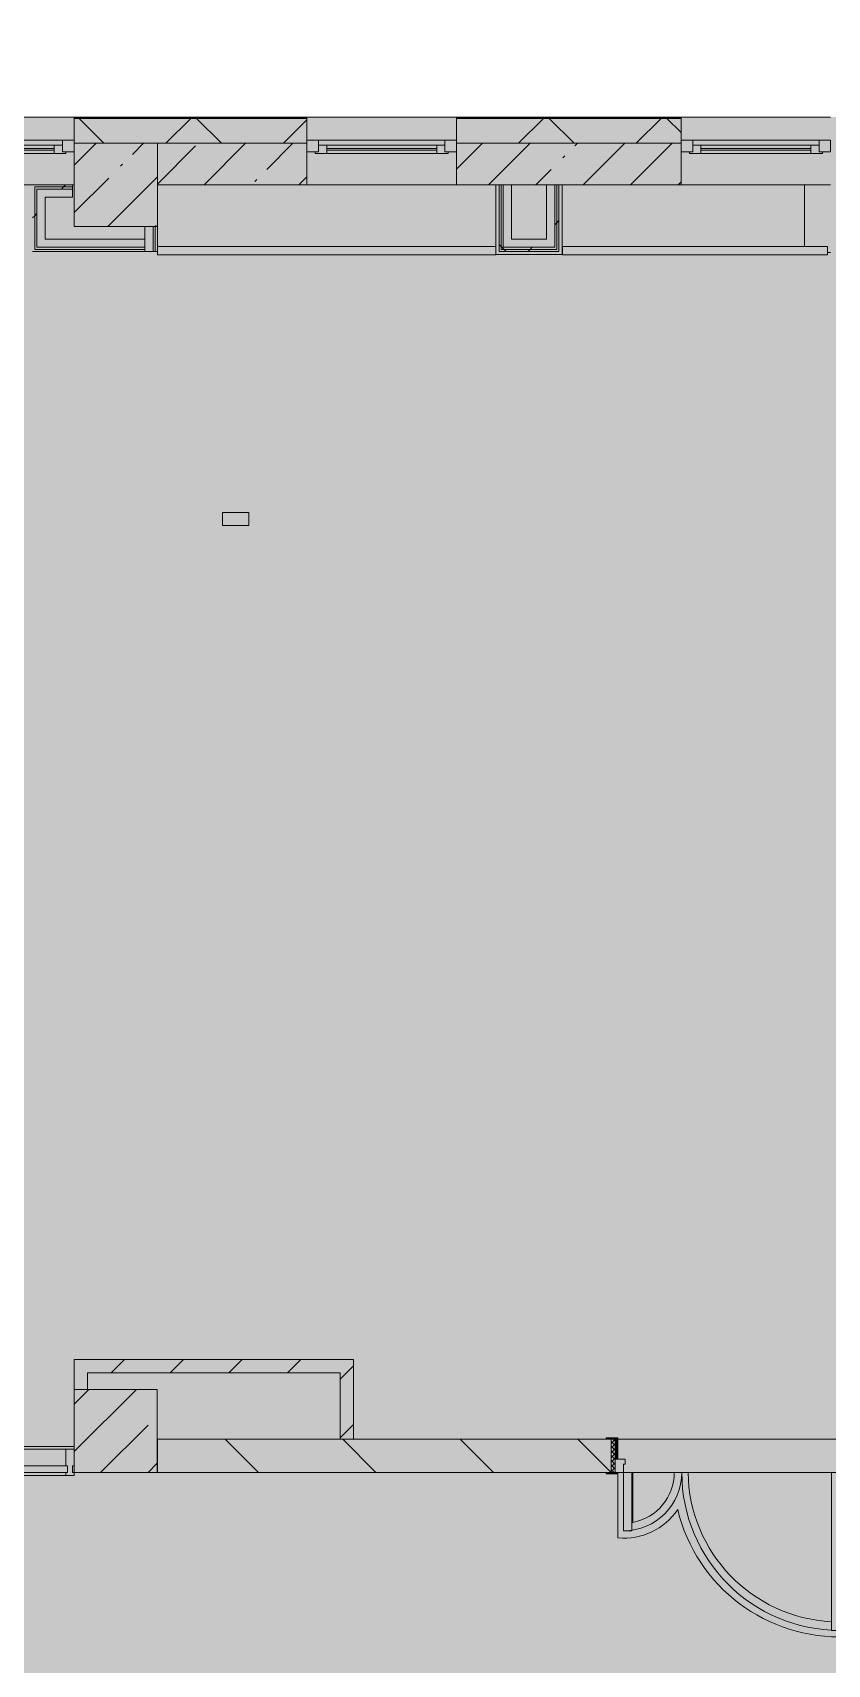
# Model space of a CAD drawing. Header units: millimetres. Extents: x 81548 to 272142, y -8553 to 29000.
# Drawn here: x 260482 to 265262, y 12246 to 22066 of the extents above; entities that cross this region are included whole.
import ezdxf

# ---------------------------------------------------------------- set-up
doc = ezdxf.new("R2010")
doc.units = ezdxf.units.MM
doc.linetypes.add('200_ШТРИХ__ш1_п0_6_', pattern=[800, 500, -300])
doc.layers.add('A-DETL-GENF-2', color=7, linetype='Continuous', lineweight=9, true_color=0xc0c0c0, transparency=0.4)
for name, color, linetype, lineweight in [('A-DETL-MBND-1', 7, '200_ШТРИХ__ш1_п0_6_', 9), ('A-WALL-3', 7, 'Continuous', 5), ('I-WALL-4', 7, 'Continuous', 5), ('S-COLS-3', 7, 'Continuous', 5)]:
    doc.layers.add(name, color=color, linetype=linetype, lineweight=lineweight)
for name, color, linetype, lineweight, true_color in [('A-DOOR-1', 7, 'Continuous', 5, 0xb7b7b7), ('A-DOOR-2', 7, 'Continuous', 5, 0xe2e2e2), ('A-DOOR-3', 7, 'Continuous', 5, 0xaaaaaa), ('A-DOOR-FRAM-1', 7, 'Continuous', 5, 0xe2e2e2), ('A-DOOR-FRAM-2', 7, 'Continuous', 5, 0xb7b7b7), ('A-DOOR-FRAM-3', 7, 'Continuous', 5, 0xaaaaaa), ('A-FLOR-2', 7, 'Continuous', 5, 0xb7b7b7), ('A-GLAZ-2', 7, 'Continuous', 5, 0x737373), ('A-GLAZ-CURT-3', 7, 'Continuous', 5, 0x737373), ('A-GLAZ-CWMG-4', 7, 'Continuous', 5, 0x737373), ('A-WALL-4', 7, 'Continuous', 5, 0x737373), ('A-WALL-5', 7, 'Continuous', 9, 0x737373), ('I-WALL-2', 7, 'Continuous', 5, 0xe7e7e7), ('I-WALL-3', 7, 'Continuous', 9, 0xe7e7e7), ('I-WALL-5', 7, 'Continuous', 5, 0x737373), ('S-COLS-4', 7, 'Continuous', 5, 0x737373)]:
    doc.layers.add(name, color=color, linetype=linetype, lineweight=lineweight, true_color=true_color)
pattern_1 = [(45, (145131.5, 0), (-285.1231, 285.1231), []), (45, (145416.64, 0), (-285.1231, 285.1231), [504.031, -100.806, 16.764, -84.042])]
pattern_2 = [(45, (145131.52, 0), (-176.7767, 176.7767), [])]
pattern_3 = [(45, (145131.5, 0), (-530.33, 530.33), []), (135, (145131.5, 0), (-530.33, -530.33), [])]

# ---------------------------------------------------------------- blocks, each defined once
blk = doc.blocks.new('120_Окно_СКБ_1Ст - 120_Окно_СКБ_1Ст 900х2500_h_ с форточкой-V88-2_10_3_птичка')
at = {"layer": 'A-GLAZ-2'}
for p, q in [((-450, -127), (-450, -57)), ((-450, -57), (-380, -57)), ((450, -57), (-450, -57)), ((-380, -57), (-380, -127)), ((380, -87), (-380, -87)), ((-380, -87), (-380, -127)), ((-330, -137), (-330, -87)), ((330, -137), (330, -87)), ((380, -127), (380, -57)), ((380, -57), (450, -57)), ((380, -127), (380, -87)), ((450, -57), (450, -127)), ((-380, -127), (-450, -127)), ((-450, -127), (-400, -127)), ((-380, -127), (-400, -127)), ((-400, -127), (-400, -137)), ((-400, -137), (400, -137)), ((400, -137), (-400, -137)), ((-330, -107), (330, -107)), ((330, -117), (-330, -117)), ((450, -127), (380, -127)), ((400, -127), (380, -127)), ((400, -127), (449.8, -127)), ((400, -137), (400, -127))]:
    blk.add_line(p, q, dxfattribs=at)
blk = doc.blocks.new('120_Окно_СКБ_2Ст_Фрамуга сверху - 120_Окно_СКБ_2Ст_2300х2500_h_ ДОО-V110-2_10_3_птичка')
at = {"layer": 'A-GLAZ-2'}
for p, q in [((-1150, -127), (-1150, -57)), ((-1150, -57), (-1080, -57)), ((1150, -57), (-1150, -57)), ((-1080, -57), (-1080, -127)), ((-1080, -57), (1080, -57)), ((520, -87), (-1080, -87)), ((-1080, -87), (-1080, -127)), ((-1030, -137), (-1030, -87)), ((470, -137), (470, -87)), ((520, -127), (520, -57)), ((520, -57), (590, -57)), ((520, -127), (520, -87)), ((590, -57), (590, -127)), ((1080, -87), (590, -87)), ((590, -87), (590, -127)), ((640, -137), (640, -87)), ((1030, -137), (1030, -87)), ((1080, -127), (1080, -57)), ((1080, -57), (1150, -57)), ((1080, -127), (1080, -87)), ((1150, -57), (1150, -127)), ((-1080, -127), (-1150, -127)), ((-1150, -127), (-1100, -127)), ((-1080, -127), (-1100, -127)), ((-1100, -127), (-1100, -137)), ((-1100, -137), (540, -137)), ((540, -137), (-1100, -137)), ((-1030, -107), (470, -107)), ((470, -117), (-1030, -117)), ((590, -127), (520, -127)), ((540, -127), (520, -127)), ((540, -127), (570, -127)), ((540, -127), (570, -127)), ((540, -137), (540, -127)), ((590, -127), (570, -127)), ((570, -127), (570, -137)), ((570, -137), (1100, -137)), ((1100, -137), (570, -137)), ((640, -107), (1030, -107)), ((1030, -117), (640, -117)), ((1150, -127), (1080, -127)), ((1100, -127), (1080, -127)), ((1100, -127), (1150, -127)), ((1100, -137), (1100, -127))]:
    blk.add_line(p, q, dxfattribs=at)
blk = doc.blocks.new('120_Окно_СКБ_1Ст - 120_Окно_СКБ_1Ст 900х2500_h_ с форточкой-22877787-2_10_3_птичка')
at = {"layer": 'A-GLAZ-2'}
for p, q in [((-450, -127), (-450, -57)), ((-450, -57), (-380, -57)), ((450, -57), (-450, -57)), ((-380, -57), (-380, -127)), ((380, -87), (-380, -87)), ((-380, -87), (-380, -127)), ((-330, -137), (-330, -87)), ((330, -137), (330, -87)), ((380, -127), (380, -57)), ((380, -57), (450, -57)), ((380, -127), (380, -87)), ((450, -57), (450, -127)), ((-380, -127), (-450, -127)), ((-450, -127), (-400, -127)), ((-380, -127), (-400, -127)), ((-400, -127), (-400, -137)), ((-400, -137), (400, -137)), ((400, -137), (-400, -137)), ((-330, -107), (330, -107)), ((330, -117), (-330, -117)), ((450, -127), (380, -127)), ((400, -127), (380, -127)), ((400, -127), (450, -127)), ((400, -137), (400, -127))]:
    blk.add_line(p, q, dxfattribs=at)
blk = doc.blocks.new('BSC_Колонна _Прямоугольная - 500х500-23282985-2_10_3_птичка')
at = {"layer": 'S-COLS-3'}
h = blk.add_hatch(dxfattribs=at)
h.set_pattern_fill('FP_133', color=256, style=0, pattern_type=2)
h.set_pattern_definition([(45, (-115850.45, -21150), (-285.1231, 285.1231), []), (45, (-115565.32, -21150), (-285.1231, 285.1231), [504.031, -100.806, 16.764, -84.042])])
h.paths.add_polyline_path([(-250, -250), (250, -250), (250, 250), (-250, 250), (-250, -95.3)])
at = {"layer": 'S-COLS-4'}
for p, q in [((250, 250), (-250, 250)), ((-250, 250), (-250, -250)), ((250, -250), (250, 250)), ((-250, -250), (250, -250))]:
    blk.add_line(p, q, dxfattribs=at)
blk = doc.blocks.new('110_Дверь_СКБ_2Ст - Д-6_п__ ДОО_Дв_1450x2100h_Дверь из раздевальной в коридор-32371698-2_10_3_птичка')
at = {"layer": 'A-DOOR-2'}
h = blk.add_hatch(color=256, dxfattribs=at)
h.paths.add_polyline_path([(-637.5, -100), (-637.5, -50), (-627.5, -50), (-627.5, -20), (-687.5, -20), (-687.5, -100)])
h.paths.add_polyline_path([(662.5, -100), (712.5, -100), (712.5, -20), (652.5, -20), (652.5, -50), (662.5, -50)])
for points in [[(-587.5, -450), (-587.5, -100), (-637.5, -100), (-637.5, -450)], [(612.5, -1050), (662.5, -1050), (662.5, -100), (612.5, -100)]]:
    blk.add_hatch(color=256, dxfattribs=at).paths.add_polyline_path(points)
at = {"layer": 'A-DOOR-3'}
h = blk.add_hatch(dxfattribs=at)
h.set_pattern_fill('FP_168', color=256, style=0, pattern_type=2)
h.set_pattern_definition([(225, (1576.41, -164.685), (-14.14214, 14.14214), []), (135, (1576.41, -164.685), (14.14214, 14.14214), [])])
h.paths.add_polyline_path([(737.5, -100), (737.5, 100), (712.5, 100), (712.5, -100)])
at = {"layer": 'A-DOOR-FRAM-1'}
for points in [[(-672.5, 100), (-672.5, 108), (-742.5, 108), (-742.5, 100)], [(-672.5, -20), (-672.5, 100), (-687.5, 100), (-687.5, -20)], [(767.5, 100), (767.5, 108), (697.5, 108), (697.5, 100)], [(712.5, -20), (712.5, 100), (697.5, 100), (697.5, -20)], [(-672.5, -108), (-672.5, -100), (-742.5, -100), (-742.5, -108)], [(697.5, -108), (767.5, -108), (767.5, -100), (697.5, -100)]]:
    blk.add_hatch(color=256, dxfattribs=at).paths.add_polyline_path(points)
at = {"layer": 'A-DOOR-FRAM-3'}
h = blk.add_hatch(dxfattribs=at)
h.set_pattern_fill('FP_169', color=256, style=0, pattern_type=2)
h.set_pattern_definition([(315, (-546.384, -164.685), (-14.1421, -14.1421), []), (225, (-546.384, -164.685), (-14.1421, 14.1421), [])])
h.paths.add_polyline_path([(-687.5, -100), (-687.5, 100), (-712.5, 100), (-712.5, -100)])
at = {"layer": 'A-DOOR-1'}
for p, q in [((-637.5, -100), (-587.5, -100)), ((-637.5, -450), (-637.5, -100)), ((-587.5, -100), (-587.5, -450)), ((612.5, -100), (662.5, -100)), ((612.5, -1050), (612.5, -100)), ((662.5, -100), (662.5, -1050)), ((-587.5, -450), (-637.5, -450)), ((662.5, -1050), (612.5, -1050))]:
    blk.add_line(p, q, dxfattribs=at)
for centre, radius, start, end in [((-637.5, -100), 350, 270, 0), ((662.5, -100), 950, 180, 270)]:
    blk.add_arc(centre, radius, start, end, dxfattribs=at)
at = {"layer": 'A-DOOR-FRAM-2'}
for p, q in [((-742.5, 108), (-672.5, 108)), ((-742.5, 100), (-742.5, 108)), ((-672.5, 100), (-742.5, 100)), ((-712.5, 100), (-687.5, 100)), ((-712.5, -100), (-712.5, 100)), ((-687.5, 100), (-687.5, -100)), ((-687.5, 100), (-672.5, 100)), ((-687.5, -20), (-687.5, 100)), ((-672.5, 108), (-672.5, 100)), ((-672.5, 100), (-672.5, -20)), ((697.5, 100), (697.5, 108)), ((697.5, 108), (767.5, 108)), ((697.5, -20), (697.5, 100)), ((697.5, 100), (712.5, 100)), ((767.5, 100), (697.5, 100)), ((712.5, -100), (712.5, 100)), ((712.5, 100), (737.5, 100)), ((712.5, 100), (712.5, -20)), ((737.5, 100), (737.5, -100)), ((767.5, 108), (767.5, 100)), ((-687.5, -20), (-627.5, -20)), ((-687.5, -100), (-687.5, -20)), ((-672.5, -20), (-687.5, -20)), ((-637.5, -50), (-637.5, -100)), ((-627.5, -50), (-637.5, -50)), ((-627.5, -20), (-627.5, -50)), ((652.5, -20), (712.5, -20)), ((652.5, -50), (652.5, -20)), ((662.5, -50), (652.5, -50)), ((662.5, -100), (662.5, -50)), ((712.5, -20), (697.5, -20)), ((712.5, -20), (712.5, -100)), ((-742.5, -100), (-672.5, -100)), ((-742.5, -108), (-742.5, -100)), ((-672.5, -108), (-742.5, -108)), ((-687.5, -100), (-712.5, -100)), ((-637.5, -100), (-687.5, -100)), ((-672.5, -100), (-672.5, -108)), ((712.5, -100), (662.5, -100)), ((697.5, -108), (697.5, -100)), ((697.5, -100), (767.5, -100)), ((767.5, -108), (697.5, -108)), ((737.5, -100), (712.5, -100)), ((767.5, -100), (767.5, -108))]:
    blk.add_line(p, q, dxfattribs=at)
blk = doc.blocks.new('Системная панель - Стекло - 40мм-32428871-2_10_3_птичка')
at = {"layer": 'A-GLAZ-CURT-3'}
for p, q in [((749.5, 0), (-749.5, 0)), ((-749.5, 0), (-749.5, -40)), ((749.5, -40), (749.5, 0)), ((-749.5, -40), (749.5, -40))]:
    blk.add_line(p, q, dxfattribs=at)
blk = doc.blocks.new('Прямоугольный импост - Импост структурный с накладкой - 160мм Темный-32428319-2_10_3_птичка')
at = {"layer": 'A-GLAZ-CWMG-4'}
for p, q in [((0, 140), (-50, 140)), ((-50, 140), (-50, 40)), ((0, 40), (0, 140)), ((-50, 40), (-40, 40)), ((-40, 0), (-50, 0)), ((-50, 0), (-50, -17)), ((-40, 40), (-40, 0)), ((-10, 0), (-10, 40)), ((-10, 40), (0, 40)), ((0, 0), (-10, 0)), ((0, -17), (0, 0)), ((-50, -17), (0, -17))]:
    blk.add_line(p, q, dxfattribs=at)
blk = doc.blocks.new('Прямоугольный импост - Импост структурный с накладкой - 160мм Темный-32428868-2_10_3_птичка')
at = {"layer": 'A-GLAZ-CWMG-4'}
for p, q in [((114070.5, 13540), (115549.5, 13540)), ((114070.5, 13383), (115549.5, 13383))]:
    blk.add_line(p, q, dxfattribs=at)

msp = doc.modelspace()

# ---------------------------------------------------------------- hatches: boundary and pattern name
at = {"layer": 'A-DETL-GENF-2'}
msp.add_hatch(color=256, dxfattribs=at).paths.add_polyline_path([(268200.9, -258), (270369.5, -258), (270369.5, 21558), (238439.5, 21558), (238439.5, 27348), (229991.5, 27348), (229991.5, 5750), (234333.5, 5750), (234333.5, -258), (267272.4, -258)])
at = {"layer": 'A-WALL-3'}
h = msp.add_hatch(dxfattribs=at)
h.set_pattern_fill('FP_55', color=256, style=0, pattern_type=2)
h.set_pattern_definition([(45, (145131.5, 0), (-353.5534, 353.5534), []), (135, (145131.5, 0), (-353.5534, -353.5534), [])])
h.paths.add_polyline_path([(270361.5, 21400), (270361.5, 21550), (265281.7, 21550), (265281.7, 21400), (270211.5, 21400)])
h.paths.add_polyline_path([(264381.7, 21400), (264381.7, 21550), (263032, 21550), (263032, 21400), (263558.3, 21400)])
h.paths.add_polyline_path([(251487.6, 21400), (251982, 21400), (251982, 21550), (250681.7, 21550), (250681.7, 21400), (251181.5, 21400)])
h.paths.add_polyline_path([(254182, 21400), (254182, 21550), (252882, 21550), (252882, 21400), (253344.6, 21400)])
h.paths.add_polyline_path([(255082, 21400), (256381.5, 21400), (256381.5, 21550), (255082, 21550)])
h.paths.add_polyline_path([(261232, 21400), (262132, 21400), (262132, 21550), (260732, 21550), (260732, 21400), (260772.8, 21400)])
h.paths.add_polyline_path([(258432, 21400), (258432, 21550), (257281.5, 21550), (257281.5, 21400)])
h.paths.add_polyline_path([(248381.7, 21400), (248381.7, 21550), (247181.5, 21550), (247181.5, 21400), (247773.5, 21400)])
h.paths.add_polyline_path([(238439.5, 21400), (238441.5, 21400), (238437.4, 21550), (238191.5, 21550), (238191.5, 21400), (238398.5, 21400)])
h.paths.add_polyline_path([(241741.5, 21400), (246281.5, 21400), (246281.5, 21550), (241741.5, 21550)])
at = {"layer": 'I-WALL-2'}
for points in [[(260722, 21075), (260722, 21125), (260557, 21125), (260557, 21075)], [(261207, 20749), (261207, 20900), (261157, 20900), (261157, 20749)]]:
    msp.add_hatch(color=256, dxfattribs=at).paths.add_polyline_path(points)
at = {"layer": 'I-WALL-3'}
for points in [[(260507, 20774), (260557, 20774), (260557, 21125), (260507, 21125), (260507, 21054.7)], [(263362, 20774), (263362, 21150), (263312, 21150), (263312, 20774)], [(263622, 20824), (263622, 21150), (263572, 21150), (263572, 20824)], [(260557, 20774), (261157, 20774), (261157, 20824), (260557, 20824)], [(263362, 20774), (263622, 20774), (263622, 20824), (263362, 20824)]]:
    msp.add_hatch(color=256, dxfattribs=at).paths.add_polyline_path(points)
at = {"layer": 'I-WALL-4'}
h = msp.add_hatch(dxfattribs=at)
h.set_pattern_fill('FP_63', color=256, style=0, pattern_type=2)
h.set_pattern_definition(pattern_1)
h.paths.add_polyline_path([(263032, 21150), (264381.7, 21150), (264381.7, 21400), (263032, 21400)])
h.paths.add_polyline_path([(257281.5, 21150), (258432, 21150), (258432, 21400), (257281.5, 21400)])
h.paths.add_polyline_path([(261232, 21150), (262132, 21150), (262132, 21400), (261232, 21400), (261232, 21239.3)])
h.paths.add_polyline_path([(266341.5, 21150), (266341.5, 21400), (265981.5, 21400), (265981.5, 21150)])
h.paths.add_polyline_path([(246281.5, 21150), (246281.5, 21400), (245931.5, 21400), (245931.5, 21150), (246269, 21150)])
h.paths.add_polyline_path([(247773.5, 21150), (248381.7, 21150), (248381.7, 21400), (247181.5, 21400), (247181.5, 21150)])
h.paths.add_polyline_path([(253576.5, 21150), (254182, 21150), (254182, 21400), (252882, 21400), (252882, 21150), (253526.5, 21150)])
h.paths.add_polyline_path([(251181.5, 21150), (251982, 21150), (251982, 21400), (251181.5, 21400)])
h.paths.add_polyline_path([(256381.5, 21150), (256381.5, 21400), (256181.5, 21400), (256181.5, 21150)])
h.paths.add_polyline_path([(255481.5, 21150), (255481.5, 21400), (255082, 21400), (255082, 21150), (255201.7, 21150)])
h = msp.add_hatch(dxfattribs=at)
h.set_pattern_fill('FP_167', color=256, style=0, pattern_type=2)
h.set_pattern_definition(pattern_3)
h.paths.add_polyline_path([(260482, 20749), (260494.5, 20749), (260494.5, 21150), (260482, 21150), (260482, 21054.7)])
h = msp.add_hatch(dxfattribs=at)
h.set_pattern_fill('FP_167', color=256, style=0, pattern_type=2)
h.set_pattern_definition(pattern_3)
h.paths.add_polyline_path([(260557, 21137.5), (260722, 21137.5), (260722, 21150), (260494.5, 21150), (260494.5, 21137.5), (260507, 21137.5)])
h = msp.add_hatch(dxfattribs=at)
h.set_pattern_fill('FP_167', color=256, style=0, pattern_type=2)
h.set_pattern_definition(pattern_3)
h.paths.add_polyline_path([(260494.5, 20761.5), (260507, 20761.5), (260507, 21137.5), (260494.5, 21137.5), (260494.5, 21054.7)])
h = msp.add_hatch(dxfattribs=at)
h.set_pattern_fill('FP_167', color=256, style=0, pattern_type=2)
h.set_pattern_definition(pattern_3)
h.paths.add_polyline_path([(260722, 21125), (260722, 21137.5), (260507, 21137.5), (260507, 21125), (260557, 21125)])
h = msp.add_hatch(dxfattribs=at)
h.set_pattern_fill('FP_167', color=256, style=0, pattern_type=2)
h.set_pattern_definition(pattern_3)
h.paths.add_polyline_path([(263299.5, 20749), (263299.5, 21150), (263287, 21150), (263287, 20749)])
h = msp.add_hatch(dxfattribs=at)
h.set_pattern_fill('FP_167', color=256, style=0, pattern_type=2)
h.set_pattern_definition(pattern_3)
h.paths.add_polyline_path([(263312, 20761.5), (263312, 21150), (263299.5, 21150), (263299.5, 20761.5)])
h = msp.add_hatch(dxfattribs=at)
h.set_pattern_fill('FP_167', color=256, style=0, pattern_type=2)
h.set_pattern_definition(pattern_3)
h.paths.add_polyline_path([(263622, 20774), (263634.5, 20774), (263634.5, 21150), (263622, 21150), (263622, 20824)])
h = msp.add_hatch(dxfattribs=at)
h.set_pattern_fill('FP_167', color=256, style=0, pattern_type=2)
h.set_pattern_definition(pattern_3)
h.paths.add_polyline_path([(263647, 20761.5), (263647, 21150), (263634.5, 21150), (263634.5, 20761.5)])
h = msp.add_hatch(dxfattribs=at)
h.set_pattern_fill('FP_167', color=256, style=0, pattern_type=2)
h.set_pattern_definition(pattern_3)
h.paths.add_polyline_path([(261219.5, 20749), (261219.5, 20900), (261207, 20900), (261207, 20749)])
h = msp.add_hatch(dxfattribs=at)
h.set_pattern_fill('FP_167', color=256, style=0, pattern_type=2)
h.set_pattern_definition(pattern_3)
h.paths.add_polyline_path([(263558.3, 20749), (263647, 20749), (263647, 20761.5), (263299.5, 20761.5), (263299.5, 20749), (263362, 20749)])
h = msp.add_hatch(dxfattribs=at)
h.set_pattern_fill('FP_167', color=256, style=0, pattern_type=2)
h.set_pattern_definition(pattern_3)
h.paths.add_polyline_path([(263362, 20761.5), (263634.5, 20761.5), (263634.5, 20774), (263312, 20774), (263312, 20761.5)])
h = msp.add_hatch(dxfattribs=at)
h.set_pattern_fill('FP_67', color=256, style=0, pattern_type=2)
h.set_pattern_definition(pattern_2)
h.paths.add_polyline_path([(262412, 14000), (262412, 14080), (260811.5, 14080), (260811.5, 14000), (262332, 14000)])
h = msp.add_hatch(dxfattribs=at)
h.set_pattern_fill('FP_67', color=256, style=0, pattern_type=2)
h.set_pattern_definition(pattern_2)
h.paths.add_polyline_path([(262412, 13600), (262412, 14000), (262332, 14000), (262332, 13600)])
h = msp.add_hatch(dxfattribs=at)
h.set_pattern_fill('FP_66', color=256, style=0, pattern_type=2)
h.set_pattern_definition([(135, (145131.5, 0), (-353.5534, -353.5534), [])])
h.paths.add_polyline_path([(261232, 13400), (263961.5, 13400), (263961.5, 13600), (261232, 13600), (261232, 13534.8)])
h.paths.add_polyline_path([(265411.5, 13400), (266061.5, 13400), (266061.5, 13600), (265411.5, 13600), (265411.5, 13534.8)])
at = {"layer": 'S-COLS-3'}
h = msp.add_hatch(dxfattribs=at)
h.set_pattern_fill('FP_63', color=256, style=0, pattern_type=2)
h.set_pattern_definition(pattern_1)
h.paths.add_polyline_path([(261231.5, 13400), (261231.5, 13900), (260731.5, 13900), (260731.5, 13400), (260772.8, 13400)])

# ---------------------------------------------------------------- linework, layer by layer
at = {"layer": 'A-DETL-MBND-1'}
for p, q in [((265123.5, 20779), (265123.5, 21150)), ((265261.7, 20742), (265281.5, 20742)), ((261623.5, 19100), (261623.5, 19177.5)), ((261623.5, 19177.5), (261781.5, 19177.5)), ((261781.5, 19177.5), (261781.5, 19100)), ((261623.5, 19100), (261781.5, 19100))]:
    msp.add_line(p, q, dxfattribs=at)
at = {"layer": 'A-FLOR-2'}
for p, q in [((263267, 20779), (263267, 21150)), ((263667, 21150), (263667, 20730)), ((263667, 20730), (263267, 20730)), ((257671.5, 13557), (260731.5, 13557)), ((264002.4, 13400), (264002.4, 13006.4)), ((264092.4, 13400), (264086.5, 13400)), ((265286.5, 13400), (264092.4, 13400)), ((264092.4, 13100.3), (264092.4, 13400))]:
    msp.add_line(p, q, dxfattribs=at)
for centre, radius, start, end in [((264036, 13400), 305, 280.66451, 0), ((265334, 13411), 910, 180.6926, 267.00995), ((264036, 13400), 395, 265.12655, 325.57769), ((265334, 13411), 1000, 193.54971, 272.43764)]:
    msp.add_arc(centre, radius, start, end, dxfattribs=at)
at = {"layer": 'A-WALL-4'}
for p, q in [((265281.7, 21558), (255082, 21558)), ((260732, 21558), (260732, 21400)), ((262132, 21400), (262132, 21558)), ((263032, 21558), (263032, 21400)), ((264381.7, 21400), (264381.7, 21558))]:
    msp.add_line(p, q, dxfattribs=at)
at = {"layer": 'A-WALL-5'}
for p, q in [((262132, 21553), (260732, 21553)), ((262132, 21550), (260732, 21550)), ((264381.7, 21553), (263032, 21553)), ((264381.7, 21550), (263032, 21550)), ((262132, 21400), (261232, 21400)), ((264381.7, 21400), (263032, 21400)), ((260557, 21150), (260494.5, 21150)), ((260494.5, 20761.5), (260494.5, 21137.5)), ((260722, 21137.5), (260494.5, 21137.5)), ((260507, 20774), (260507, 21125)), ((260722, 21125), (260507, 21125)), ((263362, 21150), (263287, 21150)), ((263299.5, 20761.5), (263299.5, 21150)), ((263312, 20774), (263312, 21150)), ((263647, 21150), (263572, 21150)), ((263622, 21150), (263622, 20774)), ((263634.5, 21150), (263634.5, 20761.5)), ((261207, 20749), (261207, 20900)), ((261219.5, 20749), (261219.5, 20900)), ((261157, 20761.5), (260494.5, 20761.5)), ((261157, 20774), (260507, 20774)), ((263634.5, 20761.5), (263299.5, 20761.5)), ((263622, 20774), (263312, 20774)), ((262332, 13600), (262412, 13600))]:
    msp.add_line(p, q, dxfattribs=at)
at = {"layer": 'I-WALL-5'}
for p, q in [((262132, 21150), (262132, 21400)), ((263032, 21400), (263032, 21150)), ((264381.7, 21150), (264381.7, 21400)), ((260732, 21150), (256181.5, 21150)), ((260722, 21075), (260722, 21150)), ((263287, 21150), (261232, 21150)), ((263287, 21150), (263287, 20749)), ((263362, 21150), (263572, 21150)), ((263362, 20824), (263362, 21150)), ((263572, 21150), (263572, 20824)), ((265281.5, 21150), (263647, 21150)), ((263647, 20749), (263647, 21150)), ((260557, 20824), (260557, 21075)), ((260557, 21075), (260722, 21075)), ((261157, 20824), (260557, 20824)), ((261157, 20900), (261157, 20749)), ((261232, 20729), (261232, 20900)), ((263572, 20824), (263362, 20824)), ((260482, 20749), (261232, 20749)), ((261232, 20779), (263267, 20779)), ((263267, 20729), (261232, 20729)), ((263267, 20729), (263267, 20779)), ((263287, 20749), (263647, 20749)), ((263668, 20779), (265261.7, 20779)), ((263668, 20779), (263668, 20729)), ((265261.7, 20729), (263668, 20729)), ((265261.7, 20729), (265261.7, 20779)), ((260731.5, 14080), (260731.5, 13900)), ((262412, 14080), (260731.5, 14080)), ((262412, 13600), (262412, 14080)), ((260811.5, 13900), (260811.5, 14000)), ((260811.5, 14000), (262332, 14000)), ((262332, 14000), (262332, 13600)), ((260731.5, 13900), (260811.5, 13900)), ((262332, 13600), (261232, 13600)), ((261232, 13600), (261232, 13400)), ((263931.5, 13600), (262412, 13600)), ((264001.5, 13600), (265371.5, 13600)), ((261232, 13400), (263931.5, 13400))]:
    msp.add_line(p, q, dxfattribs=at)
at = {"layer": 'S-COLS-4'}
for p, q in [((261231.5, 13900), (260731.5, 13900)), ((260731.5, 13900), (260731.5, 13400)), ((261231.5, 13400), (261231.5, 13900)), ((260731.5, 13400), (261231.5, 13400))]:
    msp.add_line(p, q, dxfattribs=at)

# ---------------------------------------------------------------- block references
at = {"layer": 'A-DOOR-1'}
msp.add_blockref('110_Дверь_СКБ_2Ст - Д-6_п__ ДОО_Дв_1450x2100h_Дверь из раздевальной в коридор-32371698-2_10_3_птичка', (264674, 13500), dxfattribs=at)
at = {"layer": 'A-GLAZ-2'}
for name, p in [('120_Окно_СКБ_2Ст_Фрамуга сверху - 120_Окно_СКБ_2Ст_2300х2500_h_ ДОО-V110-2_10_3_птичка', (259582, 21475)), ('120_Окно_СКБ_1Ст - 120_Окно_СКБ_1Ст 900х2500_h_ с форточкой-22877787-2_10_3_птичка', (262582, 21475)), ('120_Окно_СКБ_1Ст - 120_Окно_СКБ_1Ст 900х2500_h_ с форточкой-V88-2_10_3_птичка', (264831.7, 21475))]:
    msp.add_blockref(name, p, dxfattribs=at)
at = {"layer": 'A-GLAZ-CURT-3', "rotation": 180}
msp.add_blockref('Системная панель - Стекло - 40мм-32428871-2_10_3_птичка', (259941.5, 13400), dxfattribs=at)
at = {"layer": 'A-GLAZ-CWMG-4'}
for name, p in [('Прямоугольный импост - Импост структурный с накладкой - 160мм Темный-32428868-2_10_3_птичка', (145131.5, 0)), ('Прямоугольный импост - Импост структурный с накладкой - 160мм Темный-32428319-2_10_3_птичка', (260731, 13400))]:
    msp.add_blockref(name, p, dxfattribs=at)
at = {"layer": 'S-COLS-4'}
msp.add_blockref('BSC_Колонна _Прямоугольная - 500х500-23282985-2_10_3_птичка', (260982, 21150), dxfattribs=at)

doc.saveas('drawing.dxf')
